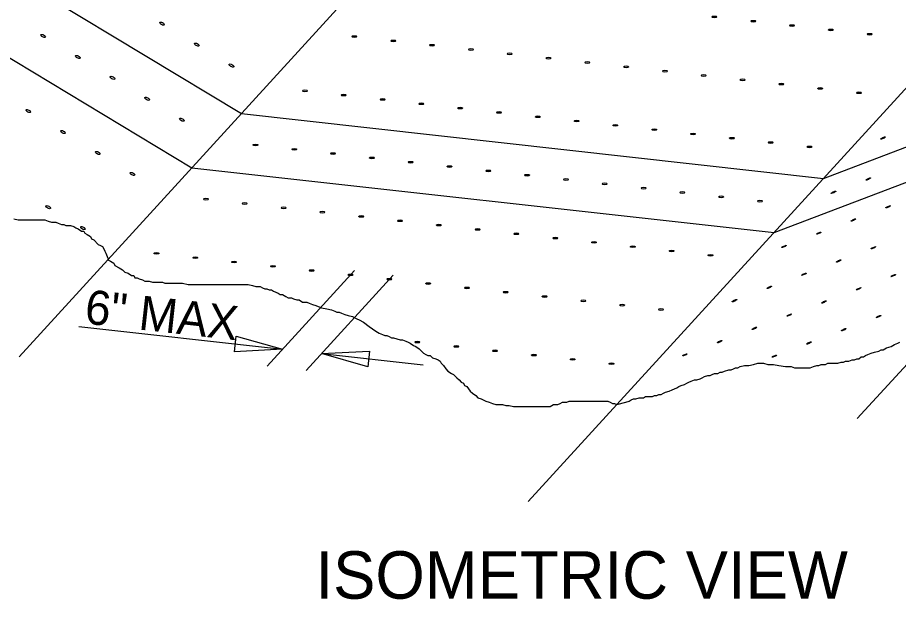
# Model space of a CAD drawing. Extents: x 1.1 to 17.1, y 0.6 to 10.3.
# Drawn here: x 2.746 to 5.066, y 6.181 to 7.713 of the extents above; entities that cross this region are included whole.
import ezdxf

# ---------------------------------------------------------------- set-up
doc = ezdxf.new("R2010")
doc.units = 0
for name, color, linetype in [('SD_P_Center Lines', 7, 'Continuous'), ('SD_P_Dimension Lines', 7, 'Continuous'), ('SD_P_Dimension Text', 7, 'Continuous'), ('SD_P_Prop Hidden Lines', 7, 'Continuous'), ('SD_P_Prop Object Lines', 7, 'Continuous'), ('SD_P_Shading', 7, 'Continuous'), ('SD_P_Subtitles', 7, 'Continuous'), ('SD_X_Exist Object Lines', 7, 'Continuous')]:
    doc.layers.add(name, color=color, linetype=linetype)

msp = doc.modelspace()

# ---------------------------------------------------------------- linework, layer by layer
at = {"layer": 'SD_P_Center Lines'}
for p, q in [((3.4035, 6.795), (3.6332, 7.0464)), ((3.5058, 6.7836), (3.7351, 7.0346))]:
    msp.add_line(p, q, dxfattribs=at)
at = {"layer": 'SD_P_Dimension Lines'}
for p, q in [((2.9074, 6.899), (3.444, 6.8393)), ((3.5462, 6.8279), (3.8146, 6.798))]:
    msp.add_line(p, q, dxfattribs=at)
for points in [[(3.3221, 6.8738), (3.444, 6.8393), (3.3175, 6.8324)], [(3.6682, 6.7934), (3.5462, 6.8279), (3.6728, 6.8347)]]:
    msp.add_lwpolyline(points, close=True, dxfattribs=at)
at = {"layer": 'SD_P_Prop Hidden Lines'}
for p, q in [((2.3133, 8.0766), (3.3355, 7.4601)), ((4.8689, 7.2895), (5.8911, 7.6784)), ((3.3355, 7.4601), (4.8689, 7.2895))]:
    msp.add_line(p, q, dxfattribs=at)
at = {"layer": 'SD_P_Prop Object Lines'}
for p, q in [((2.183, 7.9339), (3.2052, 7.3174)), ((4.7385, 7.1468), (5.7607, 7.5357)), ((3.2052, 7.3174), (4.7385, 7.1468))]:
    msp.add_line(p, q, dxfattribs=at)
for centre, major_axis, ratio in [((4.5815, 7.7145), (0.00671, 0), 0.349015), ((4.6837, 7.7031), (0.00671, 0), 0.349015), ((3.1265, 7.6969), (0.0059, -0.00318), 0.439488), ((4.7859, 7.6917), (0.00671, 0), 0.349015), ((4.8881, 7.6804), (0.00671, 0), 0.349015), ((2.8132, 7.6645), (0.0059, -0.00318), 0.439488), ((3.6333, 7.6628), (0.00671, 0), 0.349015), ((4.9904, 7.669), (0.00671, 0), 0.349015), ((3.2179, 7.6417), (0.0059, -0.00318), 0.439488), ((3.7356, 7.6514), (0.00671, 0), 0.349015), ((3.8378, 7.64), (0.00671, 0), 0.349015), ((2.9046, 7.6093), (0.0059, -0.00318), 0.439488), ((3.94, 7.6287), (0.00671, 0), 0.349015), ((4.0422, 7.6173), (0.00671, 0), 0.349015), ((3.3093, 7.5866), (0.0059, -0.00318), 0.439488), ((4.1444, 7.6059), (0.00671, 0), 0.349015), ((4.2467, 7.5945), (0.00671, 0), 0.349015), ((4.3489, 7.5832), (0.00671, 0), 0.349015), ((4.4511, 7.5718), (0.00671, 0), 0.349015), ((4.5533, 7.5604), (0.00671, 0), 0.349015), ((2.9961, 7.5542), (0.0059, -0.00318), 0.439488), ((4.6555, 7.549), (0.00671, 0), 0.349015), ((4.7578, 7.5377), (0.00671, 0), 0.349015), ((3.503, 7.5201), (0.00671, 0), 0.349015), ((4.86, 7.5263), (0.00671, 0), 0.349015), ((4.9622, 7.5149), (0.00671, 0), 0.349015), ((3.0875, 7.499), (0.0059, -0.00318), 0.439488), ((3.6052, 7.5087), (0.00671, 0), 0.349015), ((3.7074, 7.4973), (0.00671, 0), 0.349015), ((2.7743, 7.4666), (0.0059, -0.00318), 0.439488), ((3.8096, 7.486), (0.00671, 0), 0.349015), ((3.9118, 7.4746), (0.00671, 0), 0.349015), ((3.1789, 7.4439), (0.0059, -0.00318), 0.439488), ((4.0141, 7.4632), (0.00671, 0), 0.349015), ((4.1163, 7.4518), (0.00671, 0), 0.349015), ((4.2185, 7.4405), (0.00671, 0), 0.349015), ((4.3207, 7.4291), (0.00671, 0), 0.349015), ((2.8657, 7.4115), (0.0059, -0.00318), 0.439488), ((4.4229, 7.4177), (0.00671, 0), 0.349015), ((4.5252, 7.4063), (0.00671, 0), 0.349015), ((3.3726, 7.3774), (0.00671, 0), 0.349015), ((4.6274, 7.395), (0.00671, 0), 0.349015), ((4.7296, 7.3836), (0.00671, 0), 0.349015), ((5.0255, 7.3956), (0.00604, 0.00291), 0.184849), ((2.9571, 7.3563), (0.0059, -0.00318), 0.439488), ((3.4748, 7.366), (0.00671, 0), 0.349015), ((3.577, 7.3546), (0.00671, 0), 0.349015), ((4.8318, 7.3722), (0.00671, 0), 0.349015), ((3.6792, 7.3433), (0.00671, 0), 0.349015), ((3.7815, 7.3319), (0.00671, 0), 0.349015), ((3.8837, 7.3205), (0.00671, 0), 0.349015), ((3.9859, 7.3091), (0.00671, 0), 0.349015), ((3.0485, 7.3012), (0.0059, -0.00318), 0.439488), ((4.0881, 7.2977), (0.00671, 0), 0.349015), ((4.1903, 7.2864), (0.00671, 0), 0.349015), ((4.9865, 7.2877), (0.00604, 0.00291), 0.184849), ((4.2926, 7.275), (0.00671, 0), 0.349015), ((4.3948, 7.2636), (0.00671, 0), 0.349015), ((4.497, 7.2522), (0.00671, 0), 0.349015), ((4.5992, 7.2409), (0.00671, 0), 0.349015), ((4.8951, 7.2529), (0.00604, 0.00291), 0.184849), ((2.8267, 7.2136), (0.0059, -0.00318), 0.439488), ((3.2422, 7.2347), (0.00671, 0), 0.349015), ((3.3444, 7.2233), (0.00671, 0), 0.349015), ((4.7014, 7.2295), (0.00671, 0), 0.349015), ((5.039, 7.2146), (0.00604, 0.00291), 0.184849), ((3.4466, 7.2119), (0.00671, 0), 0.349015), ((3.5489, 7.2005), (0.00671, 0), 0.349015), ((3.6511, 7.1892), (0.00671, 0), 0.349015), ((3.7533, 7.1778), (0.00671, 0), 0.349015), ((3.8555, 7.1664), (0.00671, 0), 0.349015), ((4.9476, 7.1798), (0.00604, 0.00291), 0.184849), ((2.9182, 7.1585), (0.0059, -0.00318), 0.439488), ((3.9577, 7.155), (0.00671, 0), 0.349015), ((4.06, 7.1437), (0.00671, 0), 0.349015), ((4.8561, 7.145), (0.00604, 0.00291), 0.184849), ((4.1622, 7.1323), (0.00671, 0), 0.349015), ((4.2644, 7.1209), (0.00671, 0), 0.349015), ((4.3666, 7.1095), (0.00671, 0), 0.349015), ((4.4688, 7.0982), (0.00671, 0), 0.349015), ((4.7647, 7.1102), (0.00604, 0.00291), 0.184849), ((5, 7.1067), (0.00604, 0.00291), 0.184849), ((3.1118, 7.092), (0.00671, 0), 0.349015), ((3.214, 7.0806), (0.00671, 0), 0.349015), ((4.5711, 7.0868), (0.00671, 0), 0.349015), ((3.3163, 7.0692), (0.00671, 0), 0.349015), ((3.4185, 7.0578), (0.00671, 0), 0.349015), ((4.9086, 7.0719), (0.00604, 0.00291), 0.184849), ((3.5207, 7.0465), (0.00671, 0), 0.349015), ((3.6229, 7.0351), (0.00671, 0), 0.349015), ((4.8172, 7.0371), (0.00604, 0.00291), 0.184849), ((5.0525, 7.0335), (0.00604, 0.00291), 0.184849), ((3.7251, 7.0237), (0.00671, 0), 0.349015), ((3.8274, 7.0123), (0.00671, 0), 0.349015), ((3.9296, 7.001), (0.00671, 0), 0.349015), ((4.0318, 6.9896), (0.00671, 0), 0.349015), ((4.7258, 7.0023), (0.00604, 0.00291), 0.184849), ((4.9611, 6.9987), (0.00604, 0.00291), 0.184849), ((4.134, 6.9782), (0.00671, 0), 0.349015), ((4.2362, 6.9668), (0.00671, 0), 0.349015), ((4.6343, 6.9675), (0.00604, 0.00291), 0.184849), ((4.8697, 6.9639), (0.00604, 0.00291), 0.184849), ((4.3385, 6.9555), (0.00671, 0), 0.349015), ((4.4407, 6.9441), (0.00671, 0), 0.349015), ((4.7782, 6.9292), (0.00604, 0.00291), 0.184849), ((5.0136, 6.9256), (0.00604, 0.00291), 0.184849), ((4.6868, 6.8944), (0.00604, 0.00291), 0.184849), ((4.9221, 6.8908), (0.00604, 0.00291), 0.184849), ((3.7992, 6.8583), (0.00671, 0), 0.349015), ((3.9014, 6.8469), (0.00671, 0), 0.349015), ((4.5954, 6.8596), (0.00604, 0.00291), 0.184849), ((4.8307, 6.856), (0.00604, 0.00291), 0.184849), ((4.0036, 6.8355), (0.00671, 0), 0.349015), ((4.1059, 6.8241), (0.00671, 0), 0.349015), ((4.5039, 6.8248), (0.00604, 0.00291), 0.184849), ((4.7393, 6.8212), (0.00604, 0.00291), 0.184849), ((4.2081, 6.8128), (0.00671, 0), 0.349015), ((4.3103, 6.8014), (0.00671, 0), 0.349015)]:
    msp.add_ellipse(centre, major_axis=major_axis, ratio=ratio, dxfattribs=at)
at = {"layer": 'SD_P_Shading'}
msp.add_lwpolyline([(2.736, 7.1828), (2.7477, 7.1799), (2.7594, 7.1799), (2.7652, 7.1799), (2.7769, 7.1799), (2.7886, 7.1799), (2.7974, 7.1799), (2.8032, 7.1799), (2.8091, 7.1799), (2.8179, 7.1799), (2.8266, 7.177), (2.8354, 7.174), (2.8413, 7.174), (2.8471, 7.174), (2.853, 7.1711), (2.8618, 7.1682), (2.8676, 7.1682), (2.8735, 7.1653), (2.8793, 7.1653), (2.8852, 7.1653), (2.8939, 7.1623), (2.8998, 7.1594), (2.9056, 7.1565), (2.9144, 7.1506), (2.9203, 7.1506), (2.9232, 7.1448), (2.929, 7.1419), (2.9378, 7.136), (2.9407, 7.1301), (2.9466, 7.1272), (2.9583, 7.1155), (2.9641, 7.1126), (2.97, 7.1097), (2.9729, 7.1038), (2.9758, 7.098), (2.9788, 7.0921), (2.9817, 7.0833), (2.9846, 7.0775), (2.9839, 7.0752), (2.9905, 7.0716), (2.9992, 7.0658), (3.0022, 7.0599), (3.0139, 7.0541), (3.0226, 7.0482), (3.0285, 7.0424), (3.0373, 7.0394), (3.046, 7.0336), (3.0519, 7.0336), (3.0548, 7.0277), (3.0607, 7.0277), (3.0665, 7.0248), (3.0753, 7.0219), (3.0811, 7.0189), (3.087, 7.0189), (3.0928, 7.0189), (3.1016, 7.016), (3.1104, 7.016), (3.1192, 7.016), (3.1279, 7.016), (3.1338, 7.0131), (3.1396, 7.0131), (3.1455, 7.0131), (3.1543, 7.0131), (3.1689, 7.0131), (3.1806, 7.0131), (3.1952, 7.0102), (3.2128, 7.0102), (3.2245, 7.0102), (3.2332, 7.0102), (3.242, 7.0102), (3.2508, 7.0102), (3.2596, 7.0102), (3.2654, 7.0102), (3.2742, 7.0102), (3.28, 7.0102), (3.2917, 7.0102), (3.2976, 7.0102), (3.3064, 7.0102), (3.3122, 7.0102), (3.3181, 7.0102), (3.3268, 7.0102), (3.3415, 7.0102), (3.3532, 7.0102), (3.3649, 7.0072), (3.3736, 7.0043), (3.3795, 7.0043), (3.3853, 7.0043), (3.3912, 7.0014), (3.397, 6.9985), (3.4029, 6.9985), (3.4087, 6.9955), (3.4146, 6.9955), (3.4204, 6.9926), (3.4263, 6.9897), (3.4321, 6.9868), (3.438, 6.9838), (3.4438, 6.9838), (3.4526, 6.978), (3.4585, 6.975), (3.4672, 6.975), (3.4731, 6.9721), (3.4819, 6.9692), (3.4877, 6.9692), (3.4965, 6.9633), (3.5023, 6.9633), (3.5082, 6.9633), (3.514, 6.9604), (3.5228, 6.9575), (3.5316, 6.9546), (3.5462, 6.9487), (3.5608, 6.9458), (3.5725, 6.9429), (3.5813, 6.9399), (3.5872, 6.937), (3.593, 6.937), (3.5989, 6.9341), (3.6076, 6.9311), (3.6164, 6.9282), (3.6281, 6.9253), (3.634, 6.9224), (3.6398, 6.9194), (3.6457, 6.9165), (3.6574, 6.9107), (3.672, 6.899), (3.6808, 6.8931), (3.6895, 6.8873), (3.6983, 6.8814), (3.7071, 6.8785), (3.7129, 6.8755), (3.7188, 6.8755), (3.7246, 6.8726), (3.7305, 6.8697), (3.7363, 6.8697), (3.7451, 6.8668), (3.7539, 6.8638), (3.7597, 6.8638), (3.7685, 6.8609), (3.7744, 6.858), (3.7802, 6.8551), (3.789, 6.8492), (3.7948, 6.8463), (3.8036, 6.8404), (3.8095, 6.8346), (3.8153, 6.8287), (3.8212, 6.8258), (3.827, 6.8229), (3.8329, 6.8229), (3.8387, 6.817), (3.8475, 6.8141), (3.8534, 6.8112), (3.8592, 6.8082), (3.8621, 6.8024), (3.868, 6.7965), (3.8738, 6.7878), (3.8797, 6.7819), (3.8885, 6.776), (3.8943, 6.7731), (3.9031, 6.7643), (3.9089, 6.7585), (3.9148, 6.7526), (3.9206, 6.7497), (3.9236, 6.7439), (3.9294, 6.7409), (3.9382, 6.7292), (3.944, 6.7234), (3.9528, 6.7175), (3.9587, 6.7117), (3.9674, 6.7087), (3.9791, 6.7029), (3.9879, 6.7), (3.9967, 6.697), (4.0055, 6.6941), (4.0113, 6.6941), (4.0172, 6.6941), (4.023, 6.6941), (4.0318, 6.6912), (4.0406, 6.6912), (4.0523, 6.6883), (4.061, 6.6883), (4.0669, 6.6883), (4.0727, 6.6883), (4.0815, 6.6883), (4.0903, 6.6883), (4.0961, 6.6883), (4.102, 6.6883), (4.1166, 6.6883), (4.1312, 6.6883), (4.1371, 6.6883), (4.1429, 6.6883), (4.1488, 6.6883), (4.1576, 6.6941), (4.1693, 6.6941), (4.1751, 6.697), (4.181, 6.7), (4.1868, 6.7), (4.1927, 6.7), (4.1985, 6.7029), (4.2044, 6.7029), (4.2102, 6.7029), (4.2161, 6.7029), (4.2248, 6.7029), (4.2307, 6.7029), (4.2365, 6.7029), (4.2453, 6.7029), (4.2512, 6.7029), (4.257, 6.7029), (4.2629, 6.7029), (4.2687, 6.7029), (4.2746, 6.7029), (4.2804, 6.7029), (4.2892, 6.7029), (4.295, 6.7029), (4.3009, 6.7029), (4.3067, 6.7), (4.3126, 6.697), (4.3184, 6.697), (4.3243, 6.6941), (4.3246, 6.6938), (4.3477, 6.7), (4.3565, 6.7029), (4.3623, 6.7058), (4.3682, 6.7087), (4.374, 6.7087), (4.3828, 6.7117), (4.3886, 6.7117), (4.3945, 6.7117), (4.4003, 6.7146), (4.4062, 6.7146), (4.412, 6.7146), (4.4179, 6.7146), (4.4237, 6.7175), (4.4296, 6.7175), (4.4354, 6.7204), (4.4413, 6.7204), (4.4471, 6.7234), (4.453, 6.7263), (4.4618, 6.7292), (4.4705, 6.7322), (4.4764, 6.7351), (4.4822, 6.738), (4.4881, 6.7409), (4.4939, 6.7439), (4.5027, 6.7468), (4.5086, 6.7497), (4.5144, 6.7526), (4.5203, 6.7556), (4.529, 6.7585), (4.5349, 6.7585), (4.5437, 6.7614), (4.5495, 6.7643), (4.5554, 6.7673), (4.5641, 6.7702), (4.57, 6.7702), (4.5758, 6.7731), (4.5817, 6.776), (4.5905, 6.776), (4.5963, 6.779), (4.6022, 6.779), (4.608, 6.7819), (4.6197, 6.7848), (4.6256, 6.7848), (4.6314, 6.7878), (4.6373, 6.7907), (4.6431, 6.7907), (4.649, 6.7936), (4.6607, 6.7965), (4.6724, 6.7965), (4.6841, 6.7995), (4.6958, 6.8024), (4.7016, 6.8024), (4.7104, 6.8024), (4.7221, 6.7995), (4.7367, 6.7995), (4.7513, 6.7965), (4.7689, 6.7936), (4.7835, 6.7936), (4.7923, 6.7907), (4.7981, 6.7907), (4.804, 6.7907), (4.8098, 6.7907), (4.8157, 6.7907), (4.8216, 6.7907), (4.8274, 6.7907), (4.8333, 6.7907), (4.842, 6.7936), (4.8508, 6.7965), (4.8567, 6.7965), (4.8625, 6.7995), (4.8684, 6.7995), (4.8742, 6.7995), (4.8801, 6.8024), (4.8888, 6.8024), (4.8976, 6.8024), (4.9064, 6.8024), (4.9152, 6.8053), (4.921, 6.8053), (4.9269, 6.8082), (4.9356, 6.8082), (4.9444, 6.8112), (4.9503, 6.8112), (4.9561, 6.8141), (4.962, 6.8141), (4.9678, 6.8199), (4.9737, 6.8199), (4.9795, 6.8229), (4.9854, 6.8258), (4.9941, 6.8287), (5.0029, 6.8316), (5.0146, 6.8346), (5.0205, 6.8375), (5.0263, 6.8375), (5.0351, 6.8434), (5.0468, 6.8463), (5.0556, 6.8521), (5.0643, 6.8551), (5.0702, 6.858)], dxfattribs=at)
at = {"layer": 'SD_X_Exist Object Lines'}
for p, q in [((2.9839, 7.0752), (4.9653, 9.2439)), ((4.3246, 6.6938), (6.4986, 9.0733)), ((2.7502, 6.8195), (2.9839, 7.0752)), ((4.9576, 6.6567), (5.1912, 6.9125)), ((4.091, 6.4381), (4.3246, 6.6938))]:
    msp.add_line(p, q, dxfattribs=at)
msp.add_lwpolyline([(2.736, 7.1828), (2.7477, 7.1799), (2.7594, 7.1799), (2.7652, 7.1799), (2.7769, 7.1799), (2.7886, 7.1799), (2.7974, 7.1799), (2.8032, 7.1799), (2.8091, 7.1799), (2.8179, 7.1799), (2.8266, 7.177), (2.8354, 7.174), (2.8413, 7.174), (2.8471, 7.174), (2.853, 7.1711), (2.8618, 7.1682), (2.8676, 7.1682), (2.8735, 7.1653), (2.8793, 7.1653), (2.8852, 7.1653), (2.8939, 7.1623), (2.8998, 7.1594), (2.9056, 7.1565), (2.9144, 7.1506), (2.9203, 7.1506), (2.9232, 7.1448), (2.929, 7.1419), (2.9378, 7.136), (2.9407, 7.1301), (2.9466, 7.1272), (2.9583, 7.1155), (2.9641, 7.1126), (2.97, 7.1097), (2.9729, 7.1038), (2.9758, 7.098), (2.9788, 7.0921), (2.9817, 7.0833), (2.9846, 7.0775), (2.9839, 7.0752), (2.9905, 7.0716), (2.9992, 7.0658), (3.0022, 7.0599), (3.0139, 7.0541), (3.0226, 7.0482), (3.0285, 7.0424), (3.0373, 7.0394), (3.046, 7.0336), (3.0519, 7.0336), (3.0548, 7.0277), (3.0607, 7.0277), (3.0665, 7.0248), (3.0753, 7.0219), (3.0811, 7.0189), (3.087, 7.0189), (3.0928, 7.0189), (3.1016, 7.016), (3.1104, 7.016), (3.1192, 7.016), (3.1279, 7.016), (3.1338, 7.0131), (3.1396, 7.0131), (3.1455, 7.0131), (3.1543, 7.0131), (3.1689, 7.0131), (3.1806, 7.0131), (3.1952, 7.0102), (3.2128, 7.0102), (3.2245, 7.0102), (3.2332, 7.0102), (3.242, 7.0102), (3.2508, 7.0102), (3.2596, 7.0102), (3.2654, 7.0102), (3.2742, 7.0102), (3.28, 7.0102), (3.2917, 7.0102), (3.2976, 7.0102), (3.3064, 7.0102), (3.3122, 7.0102), (3.3181, 7.0102), (3.3268, 7.0102), (3.3415, 7.0102), (3.3532, 7.0102), (3.3649, 7.0072), (3.3736, 7.0043), (3.3795, 7.0043), (3.3853, 7.0043), (3.3912, 7.0014), (3.397, 6.9985), (3.4029, 6.9985), (3.4087, 6.9955), (3.4146, 6.9955), (3.4204, 6.9926), (3.4263, 6.9897), (3.4321, 6.9868), (3.438, 6.9838), (3.4438, 6.9838), (3.4526, 6.978), (3.4585, 6.975), (3.4672, 6.975), (3.4731, 6.9721), (3.4819, 6.9692), (3.4877, 6.9692), (3.4965, 6.9633), (3.5023, 6.9633), (3.5082, 6.9633), (3.514, 6.9604), (3.5228, 6.9575), (3.5316, 6.9546), (3.5462, 6.9487), (3.5608, 6.9458), (3.5725, 6.9429), (3.5813, 6.9399), (3.5872, 6.937), (3.593, 6.937), (3.5989, 6.9341), (3.6076, 6.9311), (3.6164, 6.9282), (3.6281, 6.9253), (3.634, 6.9224), (3.6398, 6.9194), (3.6457, 6.9165), (3.6574, 6.9107), (3.672, 6.899), (3.6808, 6.8931), (3.6895, 6.8873), (3.6983, 6.8814), (3.7071, 6.8785), (3.7129, 6.8755), (3.7188, 6.8755), (3.7246, 6.8726), (3.7305, 6.8697), (3.7363, 6.8697), (3.7451, 6.8668), (3.7539, 6.8638), (3.7597, 6.8638), (3.7685, 6.8609), (3.7744, 6.858), (3.7802, 6.8551), (3.789, 6.8492), (3.7948, 6.8463), (3.8036, 6.8404), (3.8095, 6.8346), (3.8153, 6.8287), (3.8212, 6.8258), (3.827, 6.8229), (3.8329, 6.8229), (3.8387, 6.817), (3.8475, 6.8141), (3.8534, 6.8112), (3.8592, 6.8082), (3.8621, 6.8024), (3.868, 6.7965), (3.8738, 6.7878), (3.8797, 6.7819), (3.8885, 6.776), (3.8943, 6.7731), (3.9031, 6.7643), (3.9089, 6.7585), (3.9148, 6.7526), (3.9206, 6.7497), (3.9236, 6.7439), (3.9294, 6.7409), (3.9382, 6.7292), (3.944, 6.7234), (3.9528, 6.7175), (3.9587, 6.7117), (3.9674, 6.7087), (3.9791, 6.7029), (3.9879, 6.7), (3.9967, 6.697), (4.0055, 6.6941), (4.0113, 6.6941), (4.0172, 6.6941), (4.023, 6.6941), (4.0318, 6.6912), (4.0406, 6.6912), (4.0523, 6.6883), (4.061, 6.6883), (4.0669, 6.6883), (4.0727, 6.6883), (4.0815, 6.6883), (4.0903, 6.6883), (4.0961, 6.6883), (4.102, 6.6883), (4.1166, 6.6883), (4.1312, 6.6883), (4.1371, 6.6883), (4.1429, 6.6883), (4.1488, 6.6883), (4.1576, 6.6941), (4.1693, 6.6941), (4.1751, 6.697), (4.181, 6.7), (4.1868, 6.7), (4.1927, 6.7), (4.1985, 6.7029), (4.2044, 6.7029), (4.2102, 6.7029), (4.2161, 6.7029), (4.2248, 6.7029), (4.2307, 6.7029), (4.2365, 6.7029), (4.2453, 6.7029), (4.2512, 6.7029), (4.257, 6.7029), (4.2629, 6.7029), (4.2687, 6.7029), (4.2746, 6.7029), (4.2804, 6.7029), (4.2892, 6.7029), (4.295, 6.7029), (4.3009, 6.7029), (4.3067, 6.7), (4.3126, 6.697), (4.3184, 6.697), (4.3243, 6.6941), (4.3246, 6.6938), (4.3477, 6.7), (4.3565, 6.7029), (4.3623, 6.7058), (4.3682, 6.7087), (4.374, 6.7087), (4.3828, 6.7117), (4.3886, 6.7117), (4.3945, 6.7117), (4.4003, 6.7146), (4.4062, 6.7146), (4.412, 6.7146), (4.4179, 6.7146), (4.4237, 6.7175), (4.4296, 6.7175), (4.4354, 6.7204), (4.4413, 6.7204), (4.4471, 6.7234), (4.453, 6.7263), (4.4618, 6.7292), (4.4705, 6.7322), (4.4764, 6.7351), (4.4822, 6.738), (4.4881, 6.7409), (4.4939, 6.7439), (4.5027, 6.7468), (4.5086, 6.7497), (4.5144, 6.7526), (4.5203, 6.7556), (4.529, 6.7585), (4.5349, 6.7585), (4.5437, 6.7614), (4.5495, 6.7643), (4.5554, 6.7673), (4.5641, 6.7702), (4.57, 6.7702), (4.5758, 6.7731), (4.5817, 6.776), (4.5905, 6.776), (4.5963, 6.779), (4.6022, 6.779), (4.608, 6.7819), (4.6197, 6.7848), (4.6256, 6.7848), (4.6314, 6.7878), (4.6373, 6.7907), (4.6431, 6.7907), (4.649, 6.7936), (4.6607, 6.7965), (4.6724, 6.7965), (4.6841, 6.7995), (4.6958, 6.8024), (4.7016, 6.8024), (4.7104, 6.8024), (4.7221, 6.7995), (4.7367, 6.7995), (4.7513, 6.7965), (4.7689, 6.7936), (4.7835, 6.7936), (4.7923, 6.7907), (4.7981, 6.7907), (4.804, 6.7907), (4.8098, 6.7907), (4.8157, 6.7907), (4.8216, 6.7907), (4.8274, 6.7907), (4.8333, 6.7907), (4.842, 6.7936), (4.8508, 6.7965), (4.8567, 6.7965), (4.8625, 6.7995), (4.8684, 6.7995), (4.8742, 6.7995), (4.8801, 6.8024), (4.8888, 6.8024), (4.8976, 6.8024), (4.9064, 6.8024), (4.9152, 6.8053), (4.921, 6.8053), (4.9269, 6.8082), (4.9356, 6.8082), (4.9444, 6.8112), (4.9503, 6.8112), (4.9561, 6.8141), (4.962, 6.8141), (4.9678, 6.8199), (4.9737, 6.8199), (4.9795, 6.8229), (4.9854, 6.8258), (4.9941, 6.8287), (5.0029, 6.8316), (5.0146, 6.8346), (5.0205, 6.8375), (5.0263, 6.8375), (5.0351, 6.8434), (5.0468, 6.8463), (5.0556, 6.8521), (5.0643, 6.8551), (5.0702, 6.858)], dxfattribs=at)

# ---------------------------------------------------------------- texts
at = {"layer": 'SD_P_Dimension Text'}
msp.add_text('6" MAX', height=0.09, rotation=353.6496, dxfattribs=at).set_placement((2.9202, 6.9076))
at = {"layer": 'SD_P_Subtitles'}
msp.add_text('ISOMETRIC VIEW', height=0.125, dxfattribs=at).set_placement((3.5306, 6.1825))

doc.saveas('drawing.dxf')
